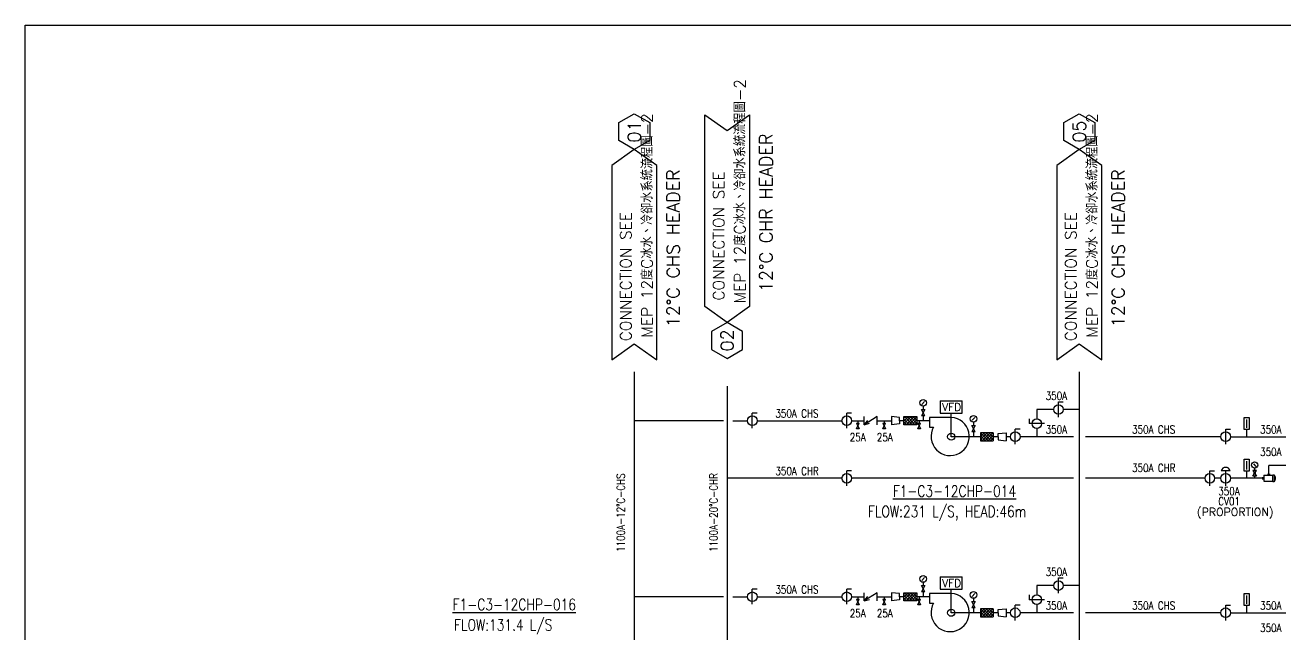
# Model space of a CAD drawing. Header units: millimetres. Extents: x 29 to 762, y -2577 to -1931.
# Drawn here: x 31.3 to 410.6, y -2114.6 to -1931.2 of the extents above; entities that cross this region are included whole.
import ezdxf
from ezdxf.enums import TextEntityAlignment as Align

# ---------------------------------------------------------------- set-up
doc = ezdxf.new("R2010")
doc.units = ezdxf.units.MM
doc.linetypes.add('JIS_02_1.0', pattern=[2, 1, -1])
for name, color, linetype in [('M-CWTR-TEXT', 7, 'Continuous'), ('M-CWTR-VAVE', 2, 'Continuous'), ('M-HVAC-VALVE-FUTURE', 8, 'Continuous'), ('M-P-CHR2-D-20', 4, 'Continuous'), ('M-P-CHS2-D-12', 3, 'Continuous'), ('M-P-TXT2.5', 7, 'Continuous'), ('TXT3', 246, 'Continuous')]:
    doc.layers.add(name, color=color, linetype=linetype)
doc.styles.add('AA-TXT', font='simplex.shx', dxfattribs={"width": 0.8, "bigfont": 'chineset.shx'})
doc.styles.add('LK-TXT2-P', font='romans.shx', dxfattribs={"width": 0.8, "bigfont": 'chineset.shx'})
doc.styles.add('LK-TXT3-P', font='romans.shx', dxfattribs={"bigfont": 'chineset.shx'})

# ---------------------------------------------------------------- blocks, each defined once
blk = doc.blocks.new('A$Cfc6db952')
for p, q in [((-3.43, 11.23), (3.43, 11.23)), ((-3.43, 11.23), (-3.43, 7.39)), ((3.43, 7.39), (3.43, 11.23)), ((-6.76, 6), (-6.76, 3)), ((0, 6), (-6.76, 6)), ((-3.43, 7.39), (3.43, 7.39)), ((0, 0), (0, 7.39)), ((-6.76, 3), (-5.5, 3))]:
    blk.add_line(p, q)
blk.add_circle((0, 0), 1.12)
blk.add_arc((-0.32, 0.05), 5.96, 150.3127, 86.8785)
at = {"style": 'AA-TXT'}
blk.add_text('VFD', height=2.4, dxfattribs=at).set_placement((-2.81, 8.04))
blk = doc.blocks.new('THERMOMETER')
for p, q in [((-0.38, 1.13), (-0.38, 3.01)), ((-0.38, 3.01), (0.38, 3.01)), ((0, 2.72), (0, 1.41)), ((0.38, 3.01), (0.38, 1.13)), ((0.38, 1.13), (-0.38, 1.13)), ((0, 1.13), (0, 0))]:
    blk.add_line(p, q)
blk = doc.blocks.new('PG-69')
h = blk.add_hatch(color=256)
h.dxf.hatch_style = 1
edge = h.paths.add_edge_path()
edge.add_arc((0, 1.06), 0.15, 0, 360)
for p, q in [((-0.22, 3.02), (0.28, 2.46)), ((0, 2.12), (0, 1.65)), ((0, 0.47), (0, 0))]:
    blk.add_line(p, q)
blk.add_lwpolyline([(0.4, 1.65), (-0.4, 1.65), (0.4, 0.47), (-0.4, 0.47)], close=True)
for centre, radius in [((0, 2.76), 0.642), ((0, 1.06), 0.15)]:
    blk.add_circle(centre, radius)
blk = doc.blocks.new('A$C24027b19')
for p, q in [((-42183.9, -4.5), (-42183.9, 4.5)), ((-42183.9, 0), (-42180.3, 0)), ((-42180.3, 10.6), (-42180.3, -10.6)), ((-42180.3, 10.6), (-42148.6, 10.6)), ((-42167, 14.2), (-42157.6, 14.2)), ((-42162.3, 14.2), (-42162.3, 10.6)), ((-42180.3, -10.6), (-42148.6, -10.6))]:
    blk.add_line(p, q)
blk.add_lwpolyline([(-42148.6, 12.8), (-42143.2, 12.8), (-42143.2, -12.8), (-42148.6, -12.8)], close=True)
blk.add_arc((-42153.5, 0), 14.9, 313.3726, 46.6274)

msp = doc.modelspace()

# ---------------------------------------------------------------- hatches: boundary and pattern name
at = {"layer": 'M-HVAC-VALVE-FUTURE'}
h = msp.add_hatch(dxfattribs=at)
h.set_pattern_fill('ANSI37', color=256, scale=4.816231, style=0)
h.set_pattern_definition([(45, (52.94674, -2391.8627), (-0.42569874, 0.42569874), []), (135, (52.94674, -2391.8627), (-0.42569874, -0.42569874), [])])
h.paths.add_polyline_path([(295.73, -2048.99), (299.58, -2048.99), (299.58, -2051.4), (295.73, -2051.4)])
h = msp.add_hatch(dxfattribs=at)
h.set_pattern_fill('ANSI37', color=256, scale=4.816231, style=0)
h.set_pattern_definition([(135, (565.3827, -2396.67895), (0.42569874, 0.42569874), []), (45, (565.3827, -2396.67895), (0.42569874, -0.42569874), [])])
h.paths.add_polyline_path([(322.6, -2053.81), (318.75, -2053.81), (318.75, -2056.22), (322.6, -2056.22)])
h = msp.add_hatch(dxfattribs=at)
h.set_pattern_fill('ANSI37', color=256, scale=4.816231, style=0)
h.set_pattern_definition([(45, (52.94674, -2444.84127), (-0.42569874, 0.42569874), []), (135, (52.94674, -2444.84127), (-0.42569874, -0.42569874), [])])
h.paths.add_polyline_path([(295.73, -2101.97), (299.58, -2101.97), (299.58, -2104.38), (295.73, -2104.38)])
h = msp.add_hatch(dxfattribs=at)
h.set_pattern_fill('ANSI37', color=256, scale=4.816231, style=0)
h.set_pattern_definition([(135, (565.3827, -2449.6575), (0.42569874, 0.42569874), []), (45, (565.3827, -2449.6575), (0.42569874, -0.42569874), [])])
h.paths.add_polyline_path([(322.6, -2106.79), (318.75, -2106.79), (318.75, -2109.2), (322.6, -2109.2)])

# ---------------------------------------------------------------- linework, layer by layer
at = {"layer": 'DefPoints'}
for points in [[(31.33, -1931.2), (761.73, -1931.2), (761.73, -2500.38), (31.33, -2500.38)], [(761.73, -2500.38), (31.33, -2500.38), (31.33, -1931.2), (761.73, -1931.2)]]:
    msp.add_lwpolyline(points, close=True, dxfattribs=at)
at = {"layer": 'M-CWTR-VAVE'}
for p, q in [((250.09, -2052.48), (250.09, -2047.91)), ((251.54, -2047.91), (250.09, -2047.91)), ((278.51, -2069.82), (278.51, -2065.25)), ((279.96, -2065.25), (278.51, -2065.25)), ((250.09, -2105.46), (250.09, -2100.89)), ((251.54, -2100.89), (250.09, -2100.89))]:
    msp.add_line(p, q, dxfattribs=at)
for centre in [(250.09, -2050.2), (278.51, -2067.54), (250.09, -2103.18)]:
    msp.add_circle(centre, 1.44, dxfattribs=at)
at = {"layer": 'M-HVAC-VALVE-FUTURE'}
for p, q in [((278.51, -2052.48), (278.51, -2047.91)), ((279.96, -2047.91), (278.51, -2047.91)), ((301.99, -2046.82), (301.03, -2048.75)), ((301.99, -2048.75), (301.03, -2046.82)), ((301.03, -2046.82), (301.99, -2046.82)), ((301.07, -2045.28), (301.95, -2044.39)), ((301.51, -2045.86), (301.51, -2046.82)), ((335.69, -2046.84), (335.69, -2049.65)), ((340.77, -2046.84), (335.69, -2046.84)), ((342.22, -2049.12), (342.22, -2044.56)), ((342.22, -2044.56), (343.66, -2044.56)), ((348.48, -2046.84), (343.66, -2046.84)), ((279.96, -2050.2), (283.78, -2050.2)), ((281.45, -2050.97), (282.28, -2050.97)), ((281.45, -2052.64), (282.28, -2050.97)), ((281.45, -2050.97), (282.28, -2052.64)), ((281.87, -2050.2), (281.87, -2050.97)), ((283.78, -2051.4), (283.78, -2048.99)), ((287.63, -2048.99), (283.78, -2051.4)), ((283.78, -2051.4), (284.85, -2050.17)), ((283.78, -2051.4), (285.36, -2050.98)), ((287.63, -2051.4), (287.63, -2048.99)), ((287.63, -2050.2), (291.93, -2050.2)), ((289.37, -2050.97), (290.2, -2050.97)), ((289.37, -2052.64), (290.2, -2050.97)), ((289.37, -2050.97), (290.2, -2052.64)), ((289.78, -2050.2), (289.78, -2050.97)), ((291.93, -2048.99), (291.93, -2051.4)), ((294.35, -2049.23), (291.93, -2048.99)), ((294.35, -2051.16), (291.93, -2051.4)), ((294.35, -2050.2), (294.35, -2049.23)), ((295.73, -2050.2), (294.35, -2050.2)), ((294.35, -2050.2), (294.35, -2051.16)), ((295.73, -2051.4), (295.73, -2048.99)), ((295.73, -2048.99), (299.58, -2048.99)), ((299.58, -2051.4), (295.73, -2051.4)), ((299.58, -2048.99), (299.58, -2051.4)), ((303.44, -2050.2), (299.58, -2050.2)), ((299.89, -2050.97), (300.72, -2050.97)), ((299.89, -2052.64), (300.72, -2050.97)), ((299.89, -2050.97), (300.72, -2052.64)), ((300.3, -2050.2), (300.3, -2050.97)), ((301.99, -2048.75), (301.03, -2048.75)), ((301.51, -2048.75), (301.51, -2050.2)), ((317.13, -2051.64), (316.17, -2053.56)), ((317.13, -2053.56), (316.17, -2051.64)), ((316.17, -2051.64), (317.13, -2051.64)), ((316.21, -2050.09), (317.09, -2049.21)), ((316.65, -2050.67), (316.65, -2051.64)), ((333.41, -2049.64), (333.41, -2051.09)), ((337.98, -2051.09), (333.41, -2051.09)), ((282.28, -2052.64), (281.45, -2052.64)), ((290.2, -2052.64), (289.37, -2052.64)), ((300.72, -2052.64), (299.89, -2052.64)), ((318.75, -2055.01), (309.95, -2055.01)), ((317.13, -2053.56), (316.17, -2053.56)), ((316.65, -2053.56), (316.65, -2055.01)), ((322.6, -2053.81), (318.75, -2053.81)), ((318.75, -2053.81), (318.75, -2056.22)), ((322.6, -2053.81), (322.6, -2056.22)), ((324.09, -2055.01), (322.6, -2055.01)), ((324.09, -2054.05), (326.5, -2053.81)), ((324.09, -2055.01), (324.09, -2054.05)), ((324.09, -2055.01), (324.09, -2055.98)), ((326.5, -2053.81), (326.5, -2056.22)), ((327.77, -2055.01), (326.5, -2055.01)), ((329.21, -2057.3), (329.21, -2052.73)), ((330.66, -2052.73), (329.21, -2052.73)), ((346.7, -2055.01), (330.66, -2055.01)), ((335.69, -2052.54), (335.69, -2055.01)), ((391.07, -2055.01), (350.3, -2055.01)), ((392.52, -2057.3), (392.52, -2052.73)), ((392.52, -2052.73), (393.97, -2052.73)), ((393.96, -2055.01), (410.6, -2055.01)), ((318.75, -2056.22), (322.6, -2056.22)), ((324.09, -2055.98), (326.5, -2056.22)), ((387.75, -2069.82), (387.75, -2065.25)), ((387.75, -2065.25), (389.2, -2065.25)), ((393.86, -2065.25), (391.18, -2065.25)), ((392.52, -2069.82), (392.52, -2065.25)), ((405.52, -2066.32), (405.52, -2063.68)), ((410.6, -2063.68), (405.52, -2063.68)), ((346.7, -2067.54), (279.96, -2067.54)), ((386.3, -2067.54), (350.3, -2067.54)), ((391.07, -2067.54), (389.19, -2067.54)), ((403.67, -2067.54), (393.96, -2067.54)), ((301.07, -2098.25), (301.95, -2097.37)), ((278.51, -2105.46), (278.51, -2100.89)), ((279.96, -2100.89), (278.51, -2100.89)), ((301.99, -2099.8), (301.03, -2101.73)), ((301.99, -2101.73), (301.03, -2099.8)), ((301.03, -2099.8), (301.99, -2099.8)), ((301.51, -2098.84), (301.51, -2099.8)), ((335.69, -2099.82), (335.69, -2102.63)), ((340.77, -2099.82), (335.69, -2099.82)), ((342.22, -2102.1), (342.22, -2097.53)), ((342.22, -2097.53), (343.66, -2097.53)), ((348.48, -2099.82), (343.66, -2099.82)), ((279.96, -2103.18), (283.78, -2103.18)), ((281.45, -2103.95), (282.28, -2103.95)), ((281.45, -2105.62), (282.28, -2103.95)), ((281.45, -2103.95), (282.28, -2105.62)), ((281.87, -2103.18), (281.87, -2103.95)), ((283.78, -2104.38), (283.78, -2101.97)), ((287.63, -2101.97), (283.78, -2104.38)), ((283.78, -2104.38), (284.85, -2103.14)), ((283.78, -2104.38), (285.36, -2103.96)), ((287.63, -2104.38), (287.63, -2101.97)), ((287.63, -2103.18), (291.93, -2103.18)), ((289.37, -2103.95), (290.2, -2103.95)), ((289.37, -2105.62), (290.2, -2103.95)), ((289.37, -2103.95), (290.2, -2105.62)), ((289.78, -2103.18), (289.78, -2103.95)), ((291.93, -2101.97), (291.93, -2104.38)), ((294.35, -2102.21), (291.93, -2101.97)), ((294.35, -2104.14), (291.93, -2104.38)), ((294.35, -2103.18), (294.35, -2102.21)), ((295.73, -2103.18), (294.35, -2103.18)), ((294.35, -2103.18), (294.35, -2104.14)), ((295.73, -2104.38), (295.73, -2101.97)), ((295.73, -2101.97), (299.58, -2101.97)), ((299.58, -2104.38), (295.73, -2104.38)), ((299.58, -2101.97), (299.58, -2104.38)), ((303.44, -2103.18), (299.58, -2103.18)), ((299.89, -2103.95), (300.72, -2103.95)), ((299.89, -2105.62), (300.72, -2103.95)), ((299.89, -2103.95), (300.72, -2105.62)), ((300.3, -2103.18), (300.3, -2103.95)), ((301.99, -2101.73), (301.03, -2101.73)), ((301.51, -2101.73), (301.51, -2103.18)), ((317.13, -2104.62), (316.17, -2106.54)), ((317.13, -2106.54), (316.17, -2104.62)), ((316.17, -2104.62), (317.13, -2104.62)), ((316.21, -2103.07), (317.09, -2102.18)), ((316.65, -2103.65), (316.65, -2104.62)), ((333.41, -2102.62), (333.41, -2104.07)), ((337.98, -2104.07), (333.41, -2104.07)), ((282.28, -2105.62), (281.45, -2105.62)), ((290.2, -2105.62), (289.37, -2105.62)), ((300.72, -2105.62), (299.89, -2105.62)), ((318.75, -2107.99), (309.95, -2107.99)), ((317.13, -2106.54), (316.17, -2106.54)), ((316.65, -2106.54), (316.65, -2107.99)), ((322.6, -2106.79), (318.75, -2106.79)), ((318.75, -2106.79), (318.75, -2109.2)), ((322.6, -2106.79), (322.6, -2109.2)), ((324.09, -2107.99), (322.6, -2107.99)), ((324.09, -2107.03), (326.5, -2106.79)), ((324.09, -2107.99), (324.09, -2107.03)), ((324.09, -2107.99), (324.09, -2108.96)), ((326.5, -2106.79), (326.5, -2109.2)), ((327.77, -2107.99), (326.5, -2107.99)), ((329.21, -2110.28), (329.21, -2105.71)), ((330.66, -2105.71), (329.21, -2105.71)), ((346.7, -2107.99), (330.66, -2107.99)), ((335.69, -2105.52), (335.69, -2107.99)), ((391.07, -2107.99), (350.3, -2107.99)), ((392.52, -2110.28), (392.52, -2105.71)), ((392.52, -2105.71), (393.97, -2105.71)), ((393.96, -2107.99), (410.6, -2107.99)), ((318.75, -2109.2), (322.6, -2109.2)), ((324.09, -2108.96), (326.5, -2109.2))]:
    msp.add_line(p, q, dxfattribs=at)
for centre, radius in [((301.51, -2044.83), 1.02), ((342.22, -2046.84), 1.44), ((278.51, -2050.2), 1.44), ((316.65, -2049.65), 1.02), ((335.69, -2051.09), 1.44), ((329.21, -2055.01), 1.44), ((392.52, -2055.01), 1.44), ((387.75, -2067.54), 1.44), ((392.52, -2067.54), 1.44), ((301.51, -2097.81), 1.02), ((342.22, -2099.82), 1.44), ((278.51, -2103.18), 1.44), ((316.65, -2102.63), 1.02), ((335.69, -2104.07), 1.44), ((329.21, -2107.99), 1.44), ((392.52, -2107.99), 1.44)]:
    msp.add_circle(centre, radius, dxfattribs=at)
msp.add_arc((392.52, -2065.65), 1.4, 16.4573, 163.5427, dxfattribs=at)
at = {"layer": 'M-P-CHR2-D-20'}
for p, q in [((242.52, -2039.86), (242.52, -2297.67)), ((277.07, -2067.54), (242.52, -2067.54))]:
    msp.add_line(p, q, dxfattribs=at)
at = {"layer": 'M-P-CHS2-D-12'}
for p, q in [((214.58, -2035.52), (214.58, -2297.67)), ((348.48, -2035.54), (348.48, -2288.03)), ((241.38, -2050.2), (214.58, -2050.2)), ((244.27, -2050.2), (248.65, -2050.2)), ((251.54, -2050.2), (277.07, -2050.2)), ((241.38, -2103.18), (214.58, -2103.18)), ((244.27, -2103.18), (248.65, -2103.18)), ((251.54, -2103.18), (277.07, -2103.18))]:
    msp.add_line(p, q, dxfattribs=at)
at = {"layer": 'TXT3'}
for points in [[(214.58, -1968.6), (209.91, -1965.91), (209.91, -1960.51), (214.58, -1957.82), (219.26, -1960.51), (219.26, -1965.91)], [(348.48, -1968.6), (343.8, -1965.91), (343.8, -1960.51), (348.48, -1957.82), (353.15, -1960.51), (353.15, -1965.91)], [(242.52, -2020.66), (237.85, -2023.36), (237.85, -2028.75), (242.52, -2031.45), (247.19, -2028.75), (247.19, -2023.36)]]:
    msp.add_lwpolyline(points, close=True, dxfattribs=at)
for points in [[(242.52, -2020.66), (235.78, -2015.84), (235.78, -1958.12), (242.52, -1962.93), (249.26, -1958.12), (249.26, -2015.84), (242.52, -2020.66)], [(214.58, -1968.6), (207.84, -1973.42), (207.84, -2031.93), (214.58, -2027.12), (221.33, -2031.93), (221.33, -1973.42), (214.58, -1968.6)], [(348.48, -1968.6), (341.73, -1973.42), (341.73, -2031.93), (348.48, -2027.12), (355.22, -2031.93), (355.22, -1973.42), (348.48, -1968.6)]]:
    msp.add_lwpolyline(points, dxfattribs=at)

# ---------------------------------------------------------------- block references
at = {"layer": 'M-HVAC-VALVE-FUTURE'}
for name, p, xscale, yscale, zscale in [('A$Cfc6db952', (309.95, -2055.01), 0.9632462993247549, 0.9632462993247549, 0.9632462993247549), ('THERMOMETER', (398.82, -2055.01), 1.907227672663015, 1.907227672663015, 1.907227672663015), ('THERMOMETER', (398.82, -2067.54), 1.907227672663015, 1.907227672663015, 1.907227672663015), ('PG-69', (401.22, -2067.54), 1.444869448987132, 1.444869448987132, 1.444869448987132), ('A$C24027b19', (4010.39, -2067.54), 0.0855000547874901, 0.0855000547874901, 0.0855000547874901), ('A$Cfc6db952', (309.95, -2107.99), 0.9632462993247549, 0.9632462993247549, 0.9632462993247549), ('THERMOMETER', (398.82, -2107.99), 1.907227672663015, 1.907227672663015, 1.907227672663015)]:
    msp.add_blockref(name, p, dxfattribs=dict(at, xscale=xscale, yscale=yscale, zscale=zscale))

# ---------------------------------------------------------------- texts
at = {"layer": 'M-CWTR-TEXT', "style": 'AA-TXT', "width": 0.8}
for s, p in [('350A CHS', (257.04, -2049.24)), ('350A CHR', (257.04, -2066.57)), ('350A CHS', (257.04, -2102.22))]:
    msp.add_text(s, height=2.408, dxfattribs=at).set_placement(p)
at = {"layer": 'M-HVAC-VALVE-FUTURE', "style": 'AA-TXT', "width": 0.8}
for s, p in [('350A', (338.37, -2043.92)), ('350A', (338.35, -2054.05)), ('350A CHS', (364.36, -2054.05)), ('350A', (402.89, -2054.05)), ('25A', (279.42, -2056.38)), ('25A', (287.57, -2056.38)), ('350A', (402.89, -2060.8)), ('350A CHR', (364.36, -2065.61)), ('350A', (390.29, -2072.64)), ('CV01', (390.29, -2075.66)), ('350A', (338.37, -2096.9)), ('350A', (338.35, -2107.03)), ('350A CHS', (364.36, -2107.03)), ('350A', (402.89, -2107.03)), ('25A', (279.42, -2109.36)), ('25A', (287.57, -2109.36)), ('350A', (402.89, -2113.77))]:
    msp.add_text(s, height=2.408, dxfattribs=at).set_placement(p)
at = {"layer": 'M-HVAC-VALVE-FUTURE', "style": 'AA-TXT'}
for p in [(281.46, -2052.64), (289.38, -2052.64), (299.9, -2052.64), (281.46, -2105.62), (289.38, -2105.62), (299.9, -2105.62)]:
    msp.add_text('25A GATE VALVE', height=0.00104, rotation=180, dxfattribs=at).set_placement(p)
at = {"layer": 'M-HVAC-VALVE-FUTURE', "style": 'LK-TXT3-P', "width": 0.8}
msp.add_text('%%UF1-C3-12CHP-014', height=3.3714, dxfattribs=at).set_placement((329.47, -2071.4), align=Align.MIDDLE_RIGHT)
at = {"layer": 'M-HVAC-VALVE-FUTURE', "style": 'LK-TXT2-P', "width": 0.8}
msp.add_text('FLOW:231 L/S, HEAD:46m', height=3.3714, dxfattribs=at).set_placement((284.9, -2077.53), align=Align.MIDDLE_LEFT)
at = {"layer": 'M-HVAC-VALVE-FUTURE', "style": 'AA-TXT'}
msp.add_text('(PROPORTION)', height=2.4081, dxfattribs=at).set_placement((383.84, -2078.87))
at = {"layer": 'M-HVAC-VALVE-FUTURE', "color": 8, "linetype": 'JIS_02_1.0', "style": 'LK-TXT3-P', "width": 0.8}
msp.add_text('%%UF1-C3-12CHP-016', height=3.3714, dxfattribs=at).set_placement((197.04, -2105.53), align=Align.MIDDLE_RIGHT)
at = {"layer": 'M-HVAC-VALVE-FUTURE', "color": 8, "linetype": 'JIS_02_1.0', "style": 'LK-TXT2-P', "width": 0.8}
msp.add_text('FLOW:131.4 L/S ', height=3.3714, dxfattribs=at).set_placement((160.36, -2111.66), align=Align.MIDDLE_LEFT)
at = {"layer": 'M-P-TXT2.5', "style": 'LK-TXT2-P'}
for s, height, p in [('MEP 12度C冰水、冷卻水系統流程圖-2', 3.3714, (248.02, -2014.9)), ('MEP 12度C冰水、冷卻水系統流程圖-2', 3.3714, (220.08, -2025.2)), ('MEP 12度C冰水、冷卻水系統流程圖-2', 3.3714, (353.97, -2025.2)), ('12%%DC CHR HEADER', 3.853, (256.15, -2011.49)), ('12%%DC CHS HEADER', 3.853, (228.21, -2022.08)), ('CONNECTION SEE', 3.3714, (241.66, -2014.05)), ('12%%DC CHS HEADER', 3.853, (362.1, -2022.08)), ('CONNECTION SEE', 3.3714, (213.72, -2026.29)), ('CONNECTION SEE', 3.3714, (347.62, -2026.29))]:
    msp.add_text(s, height=height, rotation=90, dxfattribs=at).set_placement(p)
for s, p in [('05', (348.48, -1963.21)), ('01', (214.58, -1963.21)), ('02', (242.52, -2026.05))]:
    msp.add_text(s, height=3.853, rotation=90, dxfattribs=at).set_placement(p, align=Align.MIDDLE)
at = {"layer": 'M-P-TXT2.5', "style": 'LK-TXT2-P', "width": 0.8}
for s, p in [('1100A-12%%DC-CHS', (210.51, -2089.68)), ('1100A-20%%DC-CHR', (238.44, -2089.68))]:
    msp.add_text(s, height=2.4081, rotation=90, dxfattribs=at).set_placement(p, align=Align.MIDDLE_LEFT)

doc.saveas('drawing.dxf')
